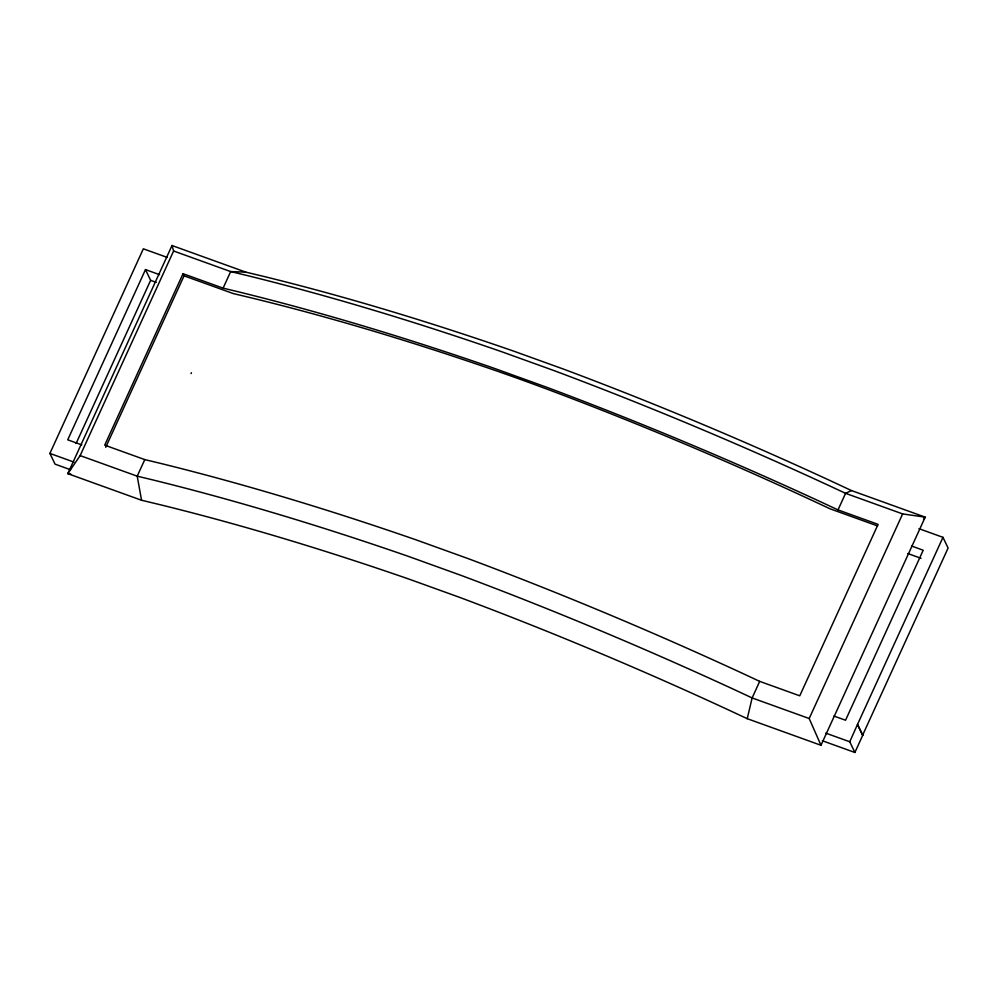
<?xml version="1.0" encoding="UTF-8"?>
<svg xmlns="http://www.w3.org/2000/svg" width="998" height="998" viewBox="0 0 998 998"><rect width="100%" height="100%" fill="white"/><g stroke="black" fill="none" stroke-linecap="round" stroke-linejoin="round"><path stroke-width="1.5" d="M747.24 718.685L725.845 708.705A1040.652 273.128 24.5 0 0 459.492 597.315L408.906 579.077A1040.652 273.128 24.5 0 0 160.316 504.751L141.554 500.248L67.802 473.651L172.005 245.52L245.758 272.117L264.52 276.608A1040.652 273.128 24.5 0 1 513.122 350.934L563.695 369.173A1040.652 273.128 24.5 0 1 830.049 480.562L851.444 490.554L925.196 517.151L820.98 745.281L747.24 718.685L752.13 697.939L759.69 681.372L799.76 695.818L878.078 524.362L838.008 509.916L820.88 501.907A1070.866 281.062 24.5 0 0 546.792 387.286L493.948 368.225A1070.866 281.062 24.5 0 0 238.135 291.753L223.103 288.148L183.033 273.702L104.715 445.158L144.785 459.604L159.817 463.209A1070.866 281.062 24.5 0 1 415.63 539.693L468.474 558.743A1070.866 281.062 24.5 0 1 742.562 673.376L759.69 681.372M70.584 469.759L55.04 464.145L49.9 453.416L143.35 248.814L167.365 257.472M159.555 274.675L145.483 269.597L67.727 439.819L81.799 444.896M76.085 443.524L150.623 280.338L145.483 269.597M70.808 474.087L67.802 473.651L80.152 455.599L173.602 250.997L172.005 245.52M105.738 447.291L184.056 275.835L183.033 273.702M144.785 459.604L137.213 476.171L141.554 500.248M223.103 288.148L230.663 271.581L245.758 272.117M191.03 373.589L191.429 372.728M838.008 509.916L845.58 493.336L851.444 490.554M820.98 745.281L809.191 718.523L902.641 513.92L925.196 517.151L923.549 519.559M822.402 740.765L854.887 752.48L862.734 735.289L857.469 724.536L942.973 537.336L918.958 528.678M854.887 752.48L849.76 741.776L857.469 724.536M862.596 735.239L948.1 548.039L942.973 537.336M173.602 250.997L230.663 271.581L245.695 275.174A1070.866 281.062 24.5 0 1 501.507 351.658L554.352 370.72A1070.866 281.062 24.5 0 1 828.44 485.34L845.58 493.336L902.641 513.92M184.056 275.835L233.345 293.599A1010.45 265.206 24.5 0 1 497.229 371.156A735.102 192.938 24.5 0 1 545.532 388.584A1010.45 265.206 24.5 0 1 829.812 508.718L877.641 525.971M911.511 546.006L923.212 550.235L845.555 720.232L833.929 716.04M150.623 280.338L156.249 282.372M907.868 553.553L921.029 558.306M80.152 455.599L137.213 476.171L152.245 479.776A1070.866 281.062 24.5 0 1 408.057 556.26L460.901 575.322A1070.866 281.062 24.5 0 1 734.99 689.942L752.13 697.939L809.191 718.523M825.745 733.118L849.76 741.776M49.9 453.416L73.902 462.074M857.606 724.585L862.734 735.289"/></g></svg>
